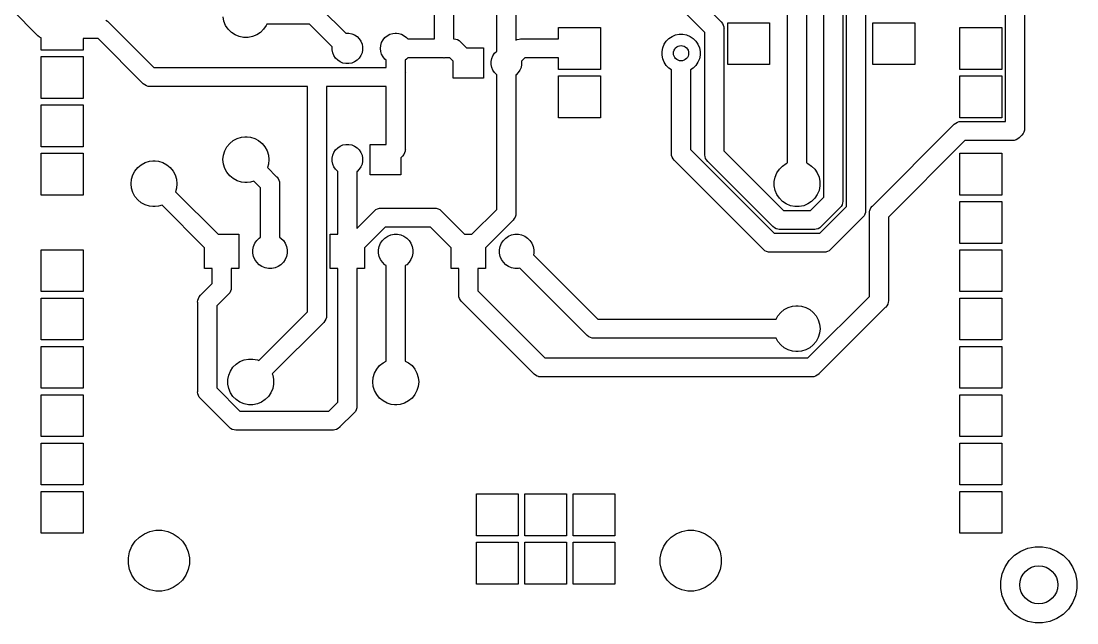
# Model space of a CAD drawing. Extents: x 39.7 to 123.4, y -108.2 to -40.5.
# Drawn here: x 67.9 to 123.4, y -108.2 to -76.5 of the extents above; entities that cross this region are included whole.
import ezdxf

# ---------------------------------------------------------------- set-up
doc = ezdxf.new("R2010")
doc.units = 0
doc.header["$MEASUREMENT"] = 0
doc.layers.add('BLACK', color=7, linetype='CONTINUOUS')

msp = doc.modelspace()

# ---------------------------------------------------------------- linework, layer by layer
at = {"layer": 'BLACK', "linetype": 'CONTINUOUS'}
for p, q in [((119.664, -81.818), (119.664, -66.3651)), ((120.664, -66.1826), (120.664, -82.1534)), ((108.212, -83.9982), (108.212, -70.5686)), ((109.212, -70.7511), (109.212, -83.9982)), ((110.112, -85.7949), (110.112, -71.2086)), ((111.112, -71.3911), (111.112, -85.9774)), ((111.312, -86.292), (111.312, -72.8706)), ((112.312, -73.144), (112.312, -86.4745)), ((89.67, -77.478), (89.67, -73.9206)), ((90.67, -74.1031), (90.67, -77.4764)), ((93.94, -75.4306), (93.94, -77.5511)), ((103.241, -75.1018), (104.708, -76.5691)), ((68.8131, -77.2982), (67.4678, -75.9529)), ((83.6829, -75.8638), (84.9994, -77.1803)), ((92.94, -78.1119), (92.94, -75.6131)), ((103.872, -77.1471), (102.663, -75.938)), ((72.3963, -76.4978), (72.4831, -76.5443)), ((78.6021, -76.55), (78.556, -76.3182)), ((72.4831, -76.5443), (72.5593, -76.6067)), ((72.5593, -76.6067), (72.5749, -76.6258)), ((72.5749, -76.6258), (74.9271, -78.978)), ((78.6926, -76.7684), (78.6021, -76.55)), ((78.8239, -76.965), (78.6926, -76.7684)), ((78.991, -77.1321), (78.8239, -76.965)), ((80.6881, -76.965), (80.521, -77.1321)), ((80.8194, -76.7684), (80.6881, -76.965)), ((80.8478, -76.7), (80.8194, -76.7684)), ((83.1049, -76.7), (80.8478, -76.7)), ((84.2923, -77.8874), (83.1049, -76.7)), ((96.182, -77.478), (96.182, -76.878)), ((96.182, -76.878), (98.382, -76.878)), ((98.382, -76.878), (98.382, -79.078)), ((104.708, -76.5691), (104.727, -76.5847)), ((104.727, -76.5847), (104.79, -76.6609)), ((104.79, -76.6609), (104.836, -76.7477)), ((104.836, -76.7477), (104.865, -76.842)), ((104.865, -76.842), (104.872, -76.9154)), ((104.872, -76.9154), (104.872, -76.9154)), ((104.872, -76.9154), (104.874, -76.94)), ((104.874, -76.94), (104.872, -76.9645)), ((104.872, -76.9645), (104.872, -83.3549)), ((105.072, -78.824), (105.072, -76.624)), ((105.072, -76.624), (107.272, -76.624)), ((107.272, -76.624), (107.272, -78.824)), ((112.692, -78.824), (112.692, -76.624)), ((112.692, -76.624), (114.892, -76.624)), ((114.892, -76.624), (114.892, -78.824)), ((117.264, -79.078), (117.264, -76.878)), ((117.264, -76.878), (119.464, -76.878)), ((119.464, -76.878), (119.464, -79.078)), ((68.8287, -77.3173), (68.8131, -77.2982)), ((68.9049, -77.3797), (68.8287, -77.3173)), ((68.9917, -77.4262), (68.9049, -77.3797)), ((69.004, -77.4299), (68.9917, -77.4262)), ((69.004, -78.062), (69.004, -77.4299)), ((71.9969, -77.462), (71.204, -77.462)), ((71.204, -77.462), (71.204, -78.062)), ((74.3491, -79.8142), (71.9969, -77.462)), ((79.1876, -77.2634), (78.991, -77.1321)), ((79.406, -77.3539), (79.1876, -77.2634)), ((79.6378, -77.4), (79.406, -77.3539)), ((79.8742, -77.4), (79.6378, -77.4)), ((80.106, -77.3539), (79.8742, -77.4)), ((80.3244, -77.2634), (80.106, -77.3539)), ((80.521, -77.1321), (80.3244, -77.2634)), ((84.9994, -77.1803), (85.0112, -77.178)), ((85.0112, -77.178), (85.1688, -77.178)), ((85.1688, -77.178), (85.3234, -77.2087)), ((85.3234, -77.2087), (85.4689, -77.269)), ((85.4689, -77.269), (85.6, -77.3566)), ((85.6, -77.3566), (85.7114, -77.468)), ((85.7114, -77.468), (85.799, -77.5991)), ((85.799, -77.5991), (85.8593, -77.7446)), ((86.8873, -77.6704), (86.9616, -77.5314)), ((86.9616, -77.5314), (87.0616, -77.4096)), ((87.0616, -77.4096), (87.1834, -77.3096)), ((87.1834, -77.3096), (87.3224, -77.2353)), ((87.3224, -77.2353), (87.4732, -77.1896)), ((87.4732, -77.1896), (87.5907, -77.178)), ((87.5907, -77.178), (87.6693, -77.178)), ((87.6693, -77.178), (87.7868, -77.1896)), ((87.7868, -77.1896), (87.9376, -77.2353)), ((87.9376, -77.2353), (88.0766, -77.3096)), ((88.0766, -77.3096), (88.1984, -77.4096)), ((88.1984, -77.4096), (88.2546, -77.478)), ((88.2546, -77.478), (89.67, -77.478)), ((90.67, -77.4764), (90.678, -77.4756)), ((90.678, -77.4756), (90.7026, -77.478)), ((90.7026, -77.478), (90.776, -77.4852)), ((90.776, -77.4852), (90.8703, -77.5138)), ((90.8703, -77.5138), (90.9571, -77.5603)), ((90.9571, -77.5603), (91.0333, -77.6227)), ((91.0333, -77.6227), (91.0489, -77.6418)), ((91.0489, -77.6418), (91.3471, -77.94)), ((93.94, -77.5511), (94.0097, -77.5138)), ((94.0097, -77.5138), (94.104, -77.4852)), ((94.104, -77.4852), (94.1774, -77.478)), ((94.1774, -77.478), (94.202, -77.4756)), ((94.202, -77.4756), (94.2266, -77.478)), ((94.2266, -77.478), (96.182, -77.478)), ((101.73, -77.7583), (101.839, -77.5945)), ((101.839, -77.5945), (101.979, -77.4552)), ((101.979, -77.4552), (102.142, -77.3458)), ((102.142, -77.3458), (102.324, -77.2704)), ((102.324, -77.2704), (102.518, -77.232)), ((102.518, -77.232), (102.714, -77.232)), ((102.714, -77.232), (102.908, -77.2704)), ((102.908, -77.2704), (103.09, -77.3458)), ((103.09, -77.3458), (103.253, -77.4552)), ((103.253, -77.4552), (103.393, -77.5945)), ((103.393, -77.5945), (103.502, -77.7583)), ((103.872, -83.5374), (103.872, -77.1471)), ((71.204, -78.062), (69.004, -78.062)), ((84.29, -77.8992), (84.2923, -77.8874)), ((84.29, -78.0568), (84.29, -77.8992)), ((84.3207, -78.2114), (84.29, -78.0568)), ((85.8593, -77.7446), (85.89, -77.8992)), ((85.89, -78.0568), (85.8593, -78.2114)), ((85.89, -77.8992), (85.89, -78.0568)), ((86.8261, -77.978), (86.8416, -77.8212)), ((86.8416, -78.1348), (86.8261, -77.978)), ((86.8416, -77.8212), (86.8873, -77.6704)), ((86.8873, -78.2856), (86.8416, -78.1348)), ((91.3471, -77.94), (92.24, -77.94)), ((92.24, -77.94), (92.24, -79.54)), ((92.8186, -78.23), (92.93, -78.1186)), ((92.93, -78.1186), (92.94, -78.1119)), ((101.616, -78.1335), (101.654, -77.9403)), ((101.616, -78.3305), (101.616, -78.1335)), ((101.654, -77.9403), (101.73, -77.7583)), ((103.502, -77.7583), (103.578, -77.9403)), ((103.578, -77.9403), (103.616, -78.1335)), ((103.616, -78.1335), (103.616, -78.3305)), ((69.004, -80.602), (69.004, -78.402)), ((69.004, -78.402), (71.204, -78.402)), ((71.204, -78.402), (71.204, -80.602)), ((84.381, -78.3569), (84.3207, -78.2114)), ((84.4686, -78.488), (84.381, -78.3569)), ((84.58, -78.5994), (84.4686, -78.488)), ((84.7111, -78.687), (84.58, -78.5994)), ((84.8566, -78.7473), (84.7111, -78.687)), ((85.0112, -78.778), (84.8566, -78.7473)), ((85.3234, -78.7473), (85.1688, -78.778)), ((85.4689, -78.687), (85.3234, -78.7473)), ((85.6, -78.5994), (85.4689, -78.687)), ((85.7114, -78.488), (85.6, -78.5994)), ((85.799, -78.3569), (85.7114, -78.488)), ((85.8593, -78.2114), (85.799, -78.3569)), ((86.9616, -78.4246), (86.8873, -78.2856)), ((87.0616, -78.5464), (86.9616, -78.4246)), ((87.13, -78.6026), (87.0616, -78.5464)), ((87.13, -78.978), (87.13, -78.6026)), ((88.1984, -78.5464), (88.13, -78.6026)), ((88.13, -78.6026), (88.13, -79.2234)), ((88.2546, -78.478), (88.1984, -78.5464)), ((90.1454, -78.478), (88.2546, -78.478)), ((90.17, -78.4804), (90.1454, -78.478)), ((90.1946, -78.478), (90.17, -78.4804)), ((90.4709, -78.478), (90.1946, -78.478)), ((90.64, -78.6471), (90.4709, -78.478)), ((90.64, -79.54), (90.64, -78.6471)), ((92.64, -78.6612), (92.6707, -78.5066)), ((92.64, -78.8188), (92.64, -78.6612)), ((92.6707, -78.5066), (92.731, -78.3611)), ((92.731, -78.3611), (92.8186, -78.23)), ((94.4091, -78.478), (94.2377, -78.6494)), ((94.2377, -78.6494), (94.24, -78.6612)), ((94.24, -78.6612), (94.24, -78.8188)), ((96.182, -78.478), (94.4091, -78.478)), ((96.182, -79.078), (96.182, -78.478)), ((101.654, -78.5237), (101.616, -78.3305)), ((101.73, -78.7057), (101.654, -78.5237)), ((101.839, -78.8695), (101.73, -78.7057)), ((103.502, -78.7057), (103.393, -78.8695)), ((103.578, -78.5237), (103.502, -78.7057)), ((103.616, -78.3305), (103.578, -78.5237)), ((74.9271, -78.978), (83.5654, -78.978)), ((83.5654, -78.978), (83.59, -78.9756)), ((83.59, -78.9756), (83.6145, -78.978)), ((83.6145, -78.978), (87.13, -78.978)), ((85.1688, -78.778), (85.0112, -78.778)), ((88.13, -79.2234), (88.1324, -79.248)), ((88.1324, -79.248), (88.13, -79.2726)), ((88.13, -79.2726), (88.13, -83.2555)), ((92.6707, -78.9734), (92.64, -78.8188)), ((92.731, -79.1189), (92.6707, -78.9734)), ((92.8186, -79.25), (92.731, -79.1189)), ((92.93, -79.3614), (92.8186, -79.25)), ((94.0614, -79.25), (93.95, -79.3614)), ((94.149, -79.1189), (94.0614, -79.25)), ((94.2093, -78.9734), (94.149, -79.1189)), ((94.24, -78.8188), (94.2093, -78.9734)), ((98.382, -79.078), (96.182, -79.078)), ((101.979, -79.0088), (101.839, -78.8695)), ((102.116, -79.1006), (101.979, -79.0088)), ((102.116, -83.4785), (102.116, -79.1006)), ((103.253, -79.0088), (103.116, -79.1006)), ((103.116, -79.1006), (103.116, -83.296)), ((103.393, -78.8695), (103.253, -79.0088)), ((107.272, -78.824), (105.072, -78.824)), ((114.892, -78.824), (112.692, -78.824)), ((119.464, -79.078), (117.264, -79.078)), ((74.3647, -79.8333), (74.3491, -79.8142)), ((74.4409, -79.8957), (74.3647, -79.8333)), ((92.24, -79.54), (90.64, -79.54)), ((92.94, -79.3681), (92.93, -79.3614)), ((92.94, -86.4389), (92.94, -79.3681)), ((93.95, -79.3614), (93.94, -79.3681)), ((93.94, -79.3681), (93.94, -86.6214)), ((96.182, -81.618), (96.182, -79.418)), ((96.182, -79.418), (98.382, -79.418)), ((98.382, -79.418), (98.382, -81.618)), ((117.264, -81.618), (117.264, -79.418)), ((117.264, -79.418), (119.464, -79.418)), ((119.464, -79.418), (119.464, -81.618)), ((74.5277, -79.9422), (74.4409, -79.8957)), ((74.622, -79.9708), (74.5277, -79.9422)), ((74.72, -79.9804), (74.622, -79.9708)), ((74.7446, -79.978), (74.72, -79.9804)), ((82.99, -79.978), (74.7446, -79.978)), ((82.99, -91.8169), (82.99, -79.978)), ((87.13, -79.978), (83.99, -79.978)), ((83.99, -79.978), (83.99, -91.9994)), ((87.13, -83.02), (87.13, -79.978)), ((71.204, -80.602), (69.004, -80.602)), ((69.004, -83.142), (69.004, -80.942)), ((69.004, -80.942), (71.204, -80.942)), ((71.204, -80.942), (71.204, -83.142)), ((98.382, -81.618), (96.182, -81.618)), ((112.676, -86.2611), (116.955, -81.9818)), ((116.955, -81.9818), (116.971, -81.9627)), ((116.971, -81.9627), (117.047, -81.9003)), ((117.047, -81.9003), (117.134, -81.8538)), ((117.134, -81.8538), (117.228, -81.8252)), ((117.228, -81.8252), (117.301, -81.818)), ((119.464, -81.618), (117.264, -81.618)), ((117.301, -81.818), (117.326, -81.8156)), ((117.326, -81.8156), (117.351, -81.818)), ((117.351, -81.818), (119.664, -81.818)), ((79.2946, -82.706), (79.5208, -82.6374)), ((79.5208, -82.6374), (79.697, -82.62)), ((79.697, -82.62), (79.8149, -82.62)), ((79.8149, -82.62), (79.9912, -82.6374)), ((79.9912, -82.6374), (80.2174, -82.706)), ((120.5, -82.5489), (120.395, -82.6542)), ((120.519, -82.5333), (120.5, -82.5489)), ((120.582, -82.4571), (120.519, -82.5333)), ((120.628, -82.3703), (120.582, -82.4571)), ((120.657, -82.276), (120.628, -82.3703)), ((120.664, -82.2026), (120.657, -82.276)), ((120.664, -82.1534), (120.666, -82.178)), ((120.666, -82.178), (120.664, -82.2026)), ((71.204, -83.142), (69.004, -83.142)), ((78.642, -83.3586), (78.7534, -83.1501)), ((78.7534, -83.1501), (78.9034, -82.9674)), ((78.9034, -82.9674), (79.0861, -82.8174)), ((79.0861, -82.8174), (79.2946, -82.706)), ((80.2174, -82.706), (80.4259, -82.8174)), ((80.4259, -82.8174), (80.6086, -82.9674)), ((80.6086, -82.9674), (80.7586, -83.1501)), ((80.7586, -83.1501), (80.87, -83.3586)), ((84.58, -83.1986), (84.7111, -83.111)), ((84.7111, -83.111), (84.8566, -83.0507)), ((84.8566, -83.0507), (85.0112, -83.02)), ((85.0112, -83.02), (85.1688, -83.02)), ((85.1688, -83.02), (85.3234, -83.0507)), ((85.3234, -83.0507), (85.4689, -83.111)), ((85.4689, -83.111), (85.6, -83.1986)), ((86.29, -84.62), (86.29, -83.02)), ((86.29, -83.02), (87.13, -83.02)), ((117.533, -82.818), (113.512, -86.8391)), ((119.999, -82.818), (117.533, -82.818)), ((120.024, -82.8204), (119.999, -82.818)), ((120.049, -82.818), (120.024, -82.8204)), ((120.122, -82.8108), (120.049, -82.818)), ((120.216, -82.7822), (120.122, -82.8108)), ((120.303, -82.7357), (120.216, -82.7822)), ((120.379, -82.6733), (120.303, -82.7357)), ((120.395, -82.6542), (120.379, -82.6733)), ((69.004, -85.682), (69.004, -83.482)), ((69.004, -83.482), (71.204, -83.482)), ((71.204, -83.482), (71.204, -85.682)), ((78.5502, -83.82), (78.5734, -83.5848)), ((78.5734, -83.5848), (78.642, -83.3586)), ((80.87, -83.3586), (80.9386, -83.5848)), ((80.9386, -83.5848), (80.9618, -83.82)), ((84.29, -83.7412), (84.3207, -83.5866)), ((84.29, -83.8988), (84.29, -83.7412)), ((84.3207, -83.5866), (84.381, -83.4411)), ((84.381, -83.4411), (84.4686, -83.31)), ((84.4686, -83.31), (84.58, -83.1986)), ((85.6, -83.1986), (85.7114, -83.31)), ((85.7114, -83.31), (85.799, -83.4411)), ((85.799, -83.4411), (85.8593, -83.5866)), ((85.8593, -83.5866), (85.89, -83.7412)), ((85.89, -83.7412), (85.89, -83.8988)), ((87.9662, -83.6509), (87.89, -83.7271)), ((87.89, -83.7271), (87.89, -84.62)), ((87.9853, -83.6353), (87.9662, -83.6509)), ((88.0477, -83.5591), (87.9853, -83.6353)), ((88.0942, -83.4723), (88.0477, -83.5591)), ((88.1228, -83.378), (88.0942, -83.4723)), ((88.13, -83.3046), (88.1228, -83.378)), ((88.13, -83.2555), (88.1324, -83.28)), ((88.1324, -83.28), (88.13, -83.3046)), ((88.13, -83.3046), (88.13, -83.3046)), ((102.114, -83.5031), (102.116, -83.4785)), ((102.119, -83.5591), (102.114, -83.5031)), ((102.123, -83.6011), (102.119, -83.5591)), ((102.152, -83.6953), (102.123, -83.6011)), ((102.198, -83.7822), (102.152, -83.6953)), ((103.116, -83.296), (107.51, -87.69)), ((103.87, -83.562), (103.872, -83.5374)), ((103.872, -83.5866), (103.87, -83.562)), ((103.879, -83.66), (103.872, -83.5866)), ((103.908, -83.7543), (103.879, -83.66)), ((104.872, -83.3549), (108.007, -86.49)), ((117.264, -85.682), (117.264, -83.482)), ((117.264, -83.482), (119.464, -83.482)), ((119.464, -83.482), (119.464, -85.682)), ((73.9274, -84.4201), (74.0774, -84.2374)), ((74.0774, -84.2374), (74.2601, -84.0874)), ((74.2601, -84.0874), (74.4686, -83.976)), ((74.4686, -83.976), (74.6948, -83.9074)), ((74.6948, -83.9074), (74.871, -83.89)), ((74.871, -83.89), (74.989, -83.89)), ((74.989, -83.89), (75.1652, -83.9074)), ((75.1652, -83.9074), (75.3914, -83.976)), ((75.3914, -83.976), (75.5999, -84.0874)), ((75.5999, -84.0874), (75.7826, -84.2374)), ((75.7826, -84.2374), (75.9326, -84.4201)), ((78.5734, -84.0552), (78.5502, -83.82)), ((78.642, -84.2814), (78.5734, -84.0552)), ((78.7534, -84.4899), (78.642, -84.2814)), ((80.9386, -84.0552), (80.8827, -84.2396)), ((80.8827, -84.2396), (81.3622, -84.7191)), ((80.9618, -83.82), (80.9386, -84.0552)), ((84.3207, -84.0534), (84.29, -83.8988)), ((84.381, -84.1989), (84.3207, -84.0534)), ((84.4686, -84.33), (84.381, -84.1989)), ((85.799, -84.1989), (85.7114, -84.33)), ((85.8593, -84.0534), (85.799, -84.1989)), ((85.89, -83.8988), (85.8593, -84.0534)), ((102.261, -83.8583), (102.198, -83.7822)), ((102.28, -83.874), (102.261, -83.8583)), ((106.932, -88.5262), (102.28, -83.874)), ((103.954, -83.8411), (103.908, -83.7543)), ((104.017, -83.9173), (103.954, -83.8411)), ((104.036, -83.9329), (104.017, -83.9173)), ((107.429, -87.3262), (104.036, -83.9329)), ((107.78, -84.325), (107.947, -84.1579)), ((107.947, -84.1579), (108.144, -84.0266)), ((108.144, -84.0266), (108.212, -83.9982)), ((109.212, -83.9982), (109.28, -84.0266)), ((109.28, -84.0266), (109.477, -84.1579)), ((109.477, -84.1579), (109.644, -84.325)), ((73.7242, -85.09), (73.7474, -84.8548)), ((73.7474, -84.8548), (73.816, -84.6286)), ((73.816, -84.6286), (73.9274, -84.4201)), ((75.9326, -84.4201), (76.044, -84.6286)), ((76.044, -84.6286), (76.1126, -84.8548)), ((76.1126, -84.8548), (76.1358, -85.09)), ((78.9034, -84.6726), (78.7534, -84.4899)), ((79.0861, -84.8226), (78.9034, -84.6726)), ((79.2946, -84.934), (79.0861, -84.8226)), ((81.3622, -84.7191), (81.3813, -84.7347)), ((81.3813, -84.7347), (81.4437, -84.8109)), ((81.4437, -84.8109), (81.4902, -84.8977)), ((84.58, -84.4414), (84.4686, -84.33)), ((84.59, -84.4481), (84.58, -84.4414)), ((84.59, -87.746), (84.59, -84.4481)), ((85.6, -84.4414), (85.59, -84.4481)), ((85.59, -84.4481), (85.59, -87.4389)), ((85.7114, -84.33), (85.6, -84.4414)), ((87.89, -84.62), (86.29, -84.62)), ((107.512, -84.9718), (107.558, -84.74)), ((107.558, -84.74), (107.649, -84.5216)), ((107.649, -84.5216), (107.78, -84.325)), ((109.644, -84.325), (109.775, -84.5216)), ((109.775, -84.5216), (109.866, -84.74)), ((109.866, -84.74), (109.912, -84.9718)), ((73.7474, -85.3252), (73.7242, -85.09)), ((73.816, -85.5514), (73.7474, -85.3252)), ((76.1126, -85.3252), (76.0567, -85.5096)), ((76.1358, -85.09), (76.1126, -85.3252)), ((79.5208, -85.0026), (79.2946, -84.934)), ((79.697, -85.02), (79.5208, -85.0026)), ((79.8149, -85.02), (79.697, -85.02)), ((79.9912, -85.0026), (79.8149, -85.02)), ((80.1756, -84.9467), (79.9912, -85.0026)), ((80.526, -85.2971), (80.1756, -84.9467)), ((80.526, -87.8977), (80.526, -85.2971)), ((81.4902, -84.8977), (81.5188, -84.992)), ((81.5188, -84.992), (81.5215, -85.02)), ((81.5215, -85.02), (81.5284, -85.09)), ((81.5284, -85.09), (81.526, -85.1146)), ((81.526, -85.1146), (81.526, -87.8977)), ((107.512, -85.2082), (107.512, -84.9718)), ((107.558, -85.44), (107.512, -85.2082)), ((109.912, -85.2082), (109.866, -85.44)), ((109.912, -84.9718), (109.912, -85.2082)), ((71.204, -85.682), (69.004, -85.682)), ((73.9274, -85.7599), (73.816, -85.5514)), ((74.0774, -85.9426), (73.9274, -85.7599)), ((74.2601, -86.0926), (74.0774, -85.9426)), ((76.0567, -85.5096), (78.2931, -87.746)), ((107.649, -85.6584), (107.558, -85.44)), ((107.78, -85.855), (107.649, -85.6584)), ((107.947, -86.0221), (107.78, -85.855)), ((109.417, -86.49), (110.112, -85.7949)), ((109.644, -85.855), (109.477, -86.0221)), ((109.775, -85.6584), (109.644, -85.855)), ((109.866, -85.44), (109.775, -85.6584)), ((119.464, -85.682), (117.264, -85.682)), ((74.4686, -86.204), (74.2601, -86.0926)), ((74.6948, -86.2726), (74.4686, -86.204)), ((74.871, -86.29), (74.6948, -86.2726)), ((74.989, -86.29), (74.871, -86.29)), ((75.1652, -86.2726), (74.989, -86.29)), ((75.3496, -86.2167), (75.1652, -86.2726)), ((77.586, -88.4531), (75.3496, -86.2167)), ((86.4971, -86.5318), (86.5127, -86.5127)), ((86.5127, -86.5127), (86.5889, -86.4503)), ((86.5889, -86.4503), (86.6757, -86.4038)), ((86.6757, -86.4038), (86.77, -86.3752)), ((86.77, -86.3752), (86.8434, -86.368)), ((86.8434, -86.368), (86.868, -86.3656)), ((86.868, -86.3656), (86.8926, -86.368)), ((86.8926, -86.368), (89.6374, -86.368)), ((89.6374, -86.368), (89.662, -86.3656)), ((89.662, -86.3656), (89.6866, -86.368)), ((89.6866, -86.368), (89.76, -86.3752)), ((89.76, -86.3752), (89.8543, -86.4038)), ((89.8543, -86.4038), (89.9411, -86.4503)), ((89.9411, -86.4503), (90.0173, -86.5127)), ((90.0173, -86.5127), (90.0329, -86.5318)), ((91.6329, -87.746), (92.94, -86.4389)), ((108.144, -86.1534), (107.947, -86.0221)), ((108.007, -86.49), (109.417, -86.49)), ((108.362, -86.2439), (108.144, -86.1534)), ((108.594, -86.29), (108.362, -86.2439)), ((108.83, -86.29), (108.594, -86.29)), ((109.062, -86.2439), (108.83, -86.29)), ((109.28, -86.1534), (109.062, -86.2439)), ((109.477, -86.0221), (109.28, -86.1534)), ((109.914, -87.69), (111.312, -86.292)), ((110.948, -86.3729), (109.995, -87.3262)), ((110.967, -86.3573), (110.948, -86.3729)), ((111.03, -86.2811), (110.967, -86.3573)), ((111.076, -86.1943), (111.03, -86.2811)), ((111.105, -86.1), (111.076, -86.1943)), ((111.112, -86.0266), (111.105, -86.1)), ((111.112, -85.9774), (111.114, -86.002)), ((111.114, -86.002), (111.112, -86.0266)), ((112.314, -86.4991), (112.305, -86.5971)), ((112.312, -86.4745), (112.314, -86.4991)), ((112.519, -86.534), (112.53, -86.4971)), ((112.53, -86.4971), (112.548, -86.4397)), ((112.548, -86.4397), (112.594, -86.3529)), ((112.594, -86.3529), (112.657, -86.2767)), ((112.657, -86.2767), (112.676, -86.2611)), ((117.264, -88.222), (117.264, -86.022)), ((117.264, -86.022), (119.464, -86.022)), ((119.464, -86.022), (119.464, -88.222)), ((85.59, -87.4389), (86.4971, -86.5318)), ((90.0329, -86.5318), (91.2471, -87.746)), ((93.7762, -87.0169), (92.34, -88.4531)), ((93.7953, -87.0013), (93.7762, -87.0169)), ((93.8577, -86.9251), (93.7953, -87.0013)), ((93.9042, -86.8383), (93.8577, -86.9251)), ((93.9328, -86.744), (93.9042, -86.8383)), ((93.94, -86.6706), (93.9328, -86.744)), ((93.94, -86.6214), (93.9424, -86.646)), ((93.9424, -86.646), (93.94, -86.6706)), ((93.94, -86.6706), (93.94, -86.6706)), ((112.148, -86.87), (110.492, -88.5262)), ((112.167, -86.8543), (112.148, -86.87)), ((112.23, -86.7782), (112.167, -86.8543)), ((112.248, -86.744), (112.23, -86.7782)), ((112.276, -86.6913), (112.248, -86.744)), ((112.305, -86.5971), (112.276, -86.6913)), ((112.51, -86.632), (112.519, -86.534)), ((112.512, -86.6565), (112.51, -86.632)), ((112.512, -91.0149), (112.512, -86.6565)), ((113.512, -86.8391), (113.512, -91.1974)), ((87.0751, -87.368), (85.99, -88.4531)), ((89.4549, -87.368), (87.0751, -87.368)), ((90.54, -88.4531), (89.4549, -87.368)), ((107.445, -87.3453), (107.429, -87.3262)), ((107.521, -87.4077), (107.445, -87.3453)), ((107.608, -87.4542), (107.521, -87.4077)), ((107.702, -87.4828), (107.608, -87.4542)), ((107.775, -87.49), (107.702, -87.4828)), ((107.8, -87.4924), (107.775, -87.49)), ((107.775, -87.49), (107.775, -87.49)), ((107.825, -87.49), (107.8, -87.4924)), ((109.599, -87.49), (107.825, -87.49)), ((109.624, -87.4924), (109.599, -87.49)), ((109.649, -87.49), (109.624, -87.4924)), ((109.722, -87.4828), (109.649, -87.49)), ((109.816, -87.4542), (109.722, -87.4828)), ((109.903, -87.4077), (109.816, -87.4542)), ((109.979, -87.3453), (109.903, -87.4077)), ((109.995, -87.3262), (109.979, -87.3453)), ((78.2931, -87.746), (79.386, -87.746)), ((79.386, -87.746), (79.386, -89.546)), ((80.2284, -88.2197), (80.3269, -88.0723)), ((80.3269, -88.0723), (80.4523, -87.9469)), ((80.4523, -87.9469), (80.526, -87.8977)), ((81.526, -87.8977), (81.5997, -87.9469)), ((81.5997, -87.9469), (81.7251, -88.0723)), ((81.7251, -88.0723), (81.8236, -88.2197)), ((84.19, -89.546), (84.19, -87.746)), ((84.19, -87.746), (84.59, -87.746)), ((86.8324, -88.2197), (86.9309, -88.0723)), ((86.9309, -88.0723), (87.0563, -87.9469)), ((87.0563, -87.9469), (87.2037, -87.8484)), ((87.2037, -87.8484), (87.3675, -87.7806)), ((87.3675, -87.7806), (87.5414, -87.746)), ((87.5414, -87.746), (87.7186, -87.746)), ((87.7186, -87.746), (87.8925, -87.7806)), ((87.8925, -87.7806), (88.0563, -87.8484)), ((88.0563, -87.8484), (88.2037, -87.9469)), ((88.2037, -87.9469), (88.3291, -88.0723)), ((88.3291, -88.0723), (88.4276, -88.2197)), ((91.2471, -87.746), (91.6329, -87.746)), ((93.1824, -88.2197), (93.2809, -88.0723)), ((93.2809, -88.0723), (93.4063, -87.9469)), ((93.4063, -87.9469), (93.5537, -87.8484)), ((93.5537, -87.8484), (93.7175, -87.7806)), ((93.7175, -87.7806), (93.8914, -87.746)), ((93.8914, -87.746), (94.0686, -87.746)), ((94.0686, -87.746), (94.2425, -87.7806)), ((94.2425, -87.7806), (94.4063, -87.8484)), ((94.4063, -87.8484), (94.5537, -87.9469)), ((94.5537, -87.9469), (94.6791, -88.0723)), ((94.6791, -88.0723), (94.7776, -88.2197)), ((107.51, -87.69), (109.914, -87.69)), ((69.004, -90.762), (69.004, -88.562)), ((69.004, -88.562), (71.204, -88.562)), ((71.204, -88.562), (71.204, -90.762)), ((77.586, -89.546), (77.586, -88.4531)), ((80.126, -88.5574), (80.1606, -88.3835)), ((80.126, -88.7346), (80.126, -88.5574)), ((80.1606, -88.9085), (80.126, -88.7346)), ((80.1606, -88.3835), (80.2284, -88.2197)), ((81.8236, -88.2197), (81.8914, -88.3835)), ((81.8914, -88.3835), (81.926, -88.5574)), ((81.926, -88.7346), (81.8914, -88.9085)), ((81.926, -88.5574), (81.926, -88.7346)), ((85.99, -88.4531), (85.99, -89.546)), ((86.73, -88.5574), (86.7646, -88.3835)), ((86.73, -88.7346), (86.73, -88.5574)), ((86.7646, -88.9085), (86.73, -88.7346)), ((86.7646, -88.3835), (86.8324, -88.2197)), ((88.4276, -88.2197), (88.4954, -88.3835)), ((88.4954, -88.3835), (88.53, -88.5574)), ((88.53, -88.7346), (88.4954, -88.9085)), ((88.53, -88.5574), (88.53, -88.7346)), ((90.54, -89.546), (90.54, -88.4531)), ((92.34, -88.4531), (92.34, -89.546)), ((93.08, -88.5574), (93.1146, -88.3835)), ((93.08, -88.7346), (93.08, -88.5574)), ((93.1146, -88.9085), (93.08, -88.7346)), ((93.1146, -88.3835), (93.1824, -88.2197)), ((94.7776, -88.2197), (94.8454, -88.3835)), ((94.8454, -88.3835), (94.88, -88.5574)), ((94.88, -88.7346), (94.8627, -88.8216)), ((94.88, -88.5574), (94.88, -88.7346)), ((106.948, -88.5453), (106.932, -88.5262)), ((106.967, -88.5609), (106.948, -88.5453)), ((107.024, -88.6078), (106.967, -88.5609)), ((106.967, -88.5609), (106.967, -88.5609)), ((107.111, -88.6542), (107.024, -88.6078)), ((107.205, -88.6828), (107.111, -88.6542)), ((107.303, -88.6924), (107.205, -88.6828)), ((107.327, -88.69), (107.303, -88.6924)), ((110.097, -88.69), (107.327, -88.69)), ((110.121, -88.6924), (110.097, -88.69)), ((110.219, -88.6828), (110.121, -88.6924)), ((110.259, -88.6706), (110.219, -88.6828)), ((110.313, -88.6542), (110.259, -88.6706)), ((110.4, -88.6078), (110.313, -88.6542)), ((110.476, -88.5453), (110.4, -88.6078)), ((110.492, -88.5262), (110.476, -88.5453)), ((119.464, -88.222), (117.264, -88.222)), ((117.264, -90.762), (117.264, -88.562)), ((117.264, -88.562), (119.464, -88.562)), ((119.464, -88.562), (119.464, -90.762)), ((80.2284, -89.0723), (80.1606, -88.9085)), ((80.3269, -89.2197), (80.2284, -89.0723)), ((80.4523, -89.3451), (80.3269, -89.2197)), ((81.7251, -89.2197), (81.5997, -89.3451)), ((81.8236, -89.0723), (81.7251, -89.2197)), ((81.8914, -88.9085), (81.8236, -89.0723)), ((86.8324, -89.0723), (86.7646, -88.9085)), ((86.9309, -89.2197), (86.8324, -89.0723)), ((87.0563, -89.3451), (86.9309, -89.2197)), ((88.3291, -89.2197), (88.2037, -89.3451)), ((88.4276, -89.0723), (88.3291, -89.2197)), ((88.4954, -88.9085), (88.4276, -89.0723)), ((93.1824, -89.0723), (93.1146, -88.9085)), ((93.2809, -89.2197), (93.1824, -89.0723)), ((93.4063, -89.3451), (93.2809, -89.2197)), ((94.8627, -88.8216), (98.2511, -92.21)), ((77.986, -89.546), (77.586, -89.546)), ((77.986, -90.3389), (77.986, -89.546)), ((79.386, -89.546), (78.986, -89.546)), ((78.986, -89.546), (78.986, -90.5214)), ((80.5997, -89.4436), (80.4523, -89.3451)), ((80.7635, -89.5114), (80.5997, -89.4436)), ((80.9374, -89.546), (80.7635, -89.5114)), ((81.1146, -89.546), (80.9374, -89.546)), ((81.2885, -89.5114), (81.1146, -89.546)), ((81.4523, -89.4436), (81.2885, -89.5114)), ((81.5997, -89.3451), (81.4523, -89.4436)), ((84.59, -89.546), (84.19, -89.546)), ((84.59, -90.5706), (84.59, -89.546)), ((85.99, -89.546), (85.59, -89.546)), ((85.59, -89.546), (85.59, -96.7494)), ((87.13, -89.3943), (87.0563, -89.3451)), ((87.13, -94.4106), (87.13, -89.3943)), ((88.2037, -89.3451), (88.13, -89.3943)), ((88.13, -89.3943), (88.13, -94.4106)), ((90.94, -89.546), (90.54, -89.546)), ((90.94, -90.9074), (90.94, -89.546)), ((92.34, -89.546), (91.94, -89.546)), ((91.94, -89.546), (91.94, -90.7249)), ((93.5537, -89.4436), (93.4063, -89.3451)), ((93.7175, -89.5114), (93.5537, -89.4436)), ((93.8914, -89.546), (93.7175, -89.5114)), ((94.0686, -89.546), (93.8914, -89.546)), ((94.1556, -89.5287), (94.0686, -89.546)), ((97.6731, -93.0462), (94.1556, -89.5287)), ((77.3878, -90.9371), (77.986, -90.3389)), ((71.204, -90.762), (69.004, -90.762)), ((77.3063, -91.0289), (77.3687, -90.9527)), ((77.3687, -90.9527), (77.3878, -90.9371)), ((78.8222, -90.9169), (78.224, -91.5151)), ((78.8413, -90.9013), (78.8222, -90.9169)), ((78.9037, -90.8251), (78.8413, -90.9013)), ((78.9502, -90.7383), (78.9037, -90.8251)), ((78.9788, -90.644), (78.9502, -90.7383)), ((78.986, -90.5706), (78.9788, -90.644)), ((78.986, -90.5214), (78.9884, -90.546)), ((78.9884, -90.546), (78.986, -90.5706)), ((78.986, -90.5706), (78.986, -90.5706)), ((84.59, -96.5669), (84.59, -90.5706)), ((84.59, -90.5706), (84.59, -90.5706)), ((90.9376, -90.932), (90.94, -90.9074)), ((90.9453, -91.0102), (90.9376, -90.932)), ((91.94, -90.7249), (95.4571, -94.242)), ((119.464, -90.762), (117.264, -90.762)), ((69.004, -93.302), (69.004, -91.102)), ((69.004, -91.102), (71.204, -91.102)), ((71.204, -91.102), (71.204, -93.302)), ((77.2216, -91.308), (77.2312, -91.21)), ((77.224, -91.3326), (77.2216, -91.308)), ((77.224, -96.0054), (77.224, -91.3326)), ((77.2312, -91.21), (77.2573, -91.124)), ((77.2573, -91.124), (77.2598, -91.1157)), ((77.2598, -91.1157), (77.3063, -91.0289)), ((78.224, -91.5151), (78.224, -95.8229)), ((90.9472, -91.03), (90.9453, -91.0102)), ((90.9758, -91.1243), (90.9472, -91.03)), ((91.0223, -91.2111), (90.9758, -91.1243)), ((91.0847, -91.2873), (91.0223, -91.2111)), ((91.1038, -91.3029), (91.0847, -91.2873)), ((94.8791, -95.0782), (91.1038, -91.3029)), ((108.477, -91.5274), (108.653, -91.51)), ((108.653, -91.51), (108.771, -91.51)), ((108.771, -91.51), (108.947, -91.5274)), ((109.285, -94.242), (112.512, -91.0149)), ((113.43, -91.5011), (113.367, -91.5772)), ((113.476, -91.4142), (113.43, -91.5011)), ((113.505, -91.32), (113.476, -91.4142)), ((113.512, -91.2465), (113.505, -91.32)), ((113.512, -91.1974), (113.514, -91.222)), ((113.514, -91.222), (113.512, -91.2465)), ((113.512, -91.2465), (113.512, -91.2465)), ((117.264, -93.302), (117.264, -91.102)), ((117.264, -91.102), (119.464, -91.102)), ((119.464, -91.102), (119.464, -93.302)), ((80.4284, -94.3785), (82.99, -91.8169)), ((83.99, -92.0486), (83.9828, -92.122)), ((83.99, -91.9994), (83.9924, -92.024)), ((83.9924, -92.024), (83.99, -92.0486)), ((83.99, -92.0486), (83.99, -92.0486)), ((107.619, -92.21), (107.709, -92.0401)), ((107.709, -92.0401), (107.859, -91.8574)), ((107.859, -91.8574), (108.042, -91.7074)), ((108.042, -91.7074), (108.251, -91.596)), ((108.251, -91.596), (108.477, -91.5274)), ((108.947, -91.5274), (109.173, -91.596)), ((109.173, -91.596), (109.382, -91.7074)), ((109.382, -91.7074), (109.565, -91.8574)), ((109.565, -91.8574), (109.715, -92.0401)), ((109.715, -92.0401), (109.826, -92.2486)), ((113.348, -91.5929), (109.863, -95.0782)), ((113.367, -91.5772), (113.348, -91.5929)), ((83.8262, -92.3949), (81.1355, -95.0856)), ((83.8453, -92.3793), (83.8262, -92.3949)), ((83.9077, -92.3031), (83.8453, -92.3793)), ((83.9542, -92.2163), (83.9077, -92.3031)), ((83.9828, -92.122), (83.9542, -92.2163)), ((98.2511, -92.21), (107.619, -92.21)), ((109.826, -92.2486), (109.895, -92.4748)), ((109.895, -92.4748), (109.918, -92.71)), ((97.6887, -93.0653), (97.6731, -93.0462)), ((97.7649, -93.1277), (97.6887, -93.0653)), ((97.8517, -93.1742), (97.7649, -93.1277)), ((97.946, -93.2028), (97.8517, -93.1742)), ((109.826, -93.1714), (109.715, -93.3799)), ((109.895, -92.9452), (109.826, -93.1714)), ((109.918, -92.71), (109.895, -92.9452)), ((71.204, -93.302), (69.004, -93.302)), ((69.004, -95.842), (69.004, -93.642)), ((69.004, -93.642), (71.204, -93.642)), ((71.204, -93.642), (71.204, -95.842)), ((98.044, -93.2124), (97.946, -93.2028)), ((98.0686, -93.21), (98.044, -93.2124)), ((107.619, -93.21), (98.0686, -93.21)), ((107.709, -93.3799), (107.619, -93.21)), ((107.859, -93.5626), (107.709, -93.3799)), ((108.042, -93.7126), (107.859, -93.5626)), ((108.251, -93.824), (108.042, -93.7126)), ((109.382, -93.7126), (109.173, -93.824)), ((109.565, -93.5626), (109.382, -93.7126)), ((109.715, -93.3799), (109.565, -93.5626)), ((119.464, -93.302), (117.264, -93.302)), ((117.264, -95.842), (117.264, -93.642)), ((117.264, -93.642), (119.464, -93.642)), ((119.464, -93.642), (119.464, -95.842)), ((95.4571, -94.242), (109.285, -94.242)), ((108.477, -93.8926), (108.251, -93.824)), ((108.653, -93.91), (108.477, -93.8926)), ((108.771, -93.91), (108.653, -93.91)), ((108.947, -93.8926), (108.771, -93.91)), ((109.173, -93.824), (108.947, -93.8926)), ((78.9466, -94.9356), (79.0779, -94.739)), ((79.0779, -94.739), (79.245, -94.5719)), ((79.245, -94.5719), (79.4416, -94.4406)), ((79.4416, -94.4406), (79.66, -94.3501)), ((79.66, -94.3501), (79.8918, -94.304)), ((79.8918, -94.304), (80.1282, -94.304)), ((80.1282, -94.304), (80.36, -94.3501)), ((80.36, -94.3501), (80.4284, -94.3785)), ((86.516, -95.0426), (86.6274, -94.8341)), ((86.6274, -94.8341), (86.7774, -94.6514)), ((86.7774, -94.6514), (86.9601, -94.5014)), ((86.9601, -94.5014), (87.13, -94.4106)), ((88.13, -94.4106), (88.2999, -94.5014)), ((88.2999, -94.5014), (88.4826, -94.6514)), ((88.4826, -94.6514), (88.6326, -94.8341)), ((88.6326, -94.8341), (88.744, -95.0426)), ((78.81, -95.3858), (78.8561, -95.154)), ((78.81, -95.6222), (78.81, -95.3858)), ((78.8561, -95.154), (78.9466, -94.9356)), ((81.1355, -95.0856), (81.1639, -95.154)), ((81.1639, -95.154), (81.21, -95.3858)), ((81.21, -95.3858), (81.21, -95.6222)), ((86.4242, -95.504), (86.4474, -95.2688)), ((86.4474, -95.2688), (86.516, -95.0426)), ((88.744, -95.0426), (88.8126, -95.2688)), ((88.8126, -95.2688), (88.8358, -95.504)), ((94.8947, -95.0973), (94.8791, -95.0782)), ((94.9709, -95.1597), (94.8947, -95.0973)), ((95.0577, -95.2062), (94.9709, -95.1597)), ((95.1194, -95.2249), (95.0577, -95.2062)), ((95.152, -95.2348), (95.1194, -95.2249)), ((95.25, -95.2444), (95.152, -95.2348)), ((95.2746, -95.242), (95.25, -95.2444)), ((109.467, -95.242), (95.2746, -95.242)), ((109.492, -95.2444), (109.467, -95.242)), ((109.517, -95.242), (109.492, -95.2444)), ((109.59, -95.2348), (109.517, -95.242)), ((109.684, -95.2062), (109.59, -95.2348)), ((109.771, -95.1597), (109.684, -95.2062)), ((109.847, -95.0973), (109.771, -95.1597)), ((109.863, -95.0782), (109.847, -95.0973)), ((71.204, -95.842), (69.004, -95.842)), ((78.224, -95.8229), (79.4371, -97.036)), ((78.8561, -95.854), (78.81, -95.6222)), ((78.9466, -96.0724), (78.8561, -95.854)), ((81.1639, -95.854), (81.0734, -96.0724)), ((81.21, -95.6222), (81.1639, -95.854)), ((86.4474, -95.7392), (86.4242, -95.504)), ((86.516, -95.9654), (86.4474, -95.7392)), ((88.8126, -95.7392), (88.744, -95.9654)), ((88.8358, -95.504), (88.8126, -95.7392)), ((119.464, -95.842), (117.264, -95.842)), ((69.004, -98.382), (69.004, -96.182)), ((69.004, -96.182), (71.204, -96.182)), ((71.204, -96.182), (71.204, -98.382)), ((77.2216, -96.03), (77.224, -96.0054)), ((77.2312, -96.128), (77.2216, -96.03)), ((77.2598, -96.2223), (77.2312, -96.128)), ((77.3063, -96.3091), (77.2598, -96.2223)), ((77.3687, -96.3853), (77.3063, -96.3091)), ((77.3878, -96.4009), (77.3687, -96.3853)), ((78.8591, -97.8722), (77.3878, -96.4009)), ((79.0779, -96.269), (78.9466, -96.0724)), ((79.245, -96.4361), (79.0779, -96.269)), ((79.4416, -96.5674), (79.245, -96.4361)), ((80.775, -96.4361), (80.5784, -96.5674)), ((80.9421, -96.269), (80.775, -96.4361)), ((81.0734, -96.0724), (80.9421, -96.269)), ((86.6274, -96.1739), (86.516, -95.9654)), ((86.7774, -96.3566), (86.6274, -96.1739)), ((86.9601, -96.5066), (86.7774, -96.3566)), ((87.1686, -96.618), (86.9601, -96.5066)), ((88.2999, -96.5066), (88.0914, -96.618)), ((88.4826, -96.3566), (88.2999, -96.5066)), ((88.6326, -96.1739), (88.4826, -96.3566)), ((88.744, -95.9654), (88.6326, -96.1739)), ((117.264, -98.382), (117.264, -96.182)), ((117.264, -96.182), (119.464, -96.182)), ((119.464, -96.182), (119.464, -98.382)), ((79.4371, -97.036), (84.1209, -97.036)), ((79.66, -96.6579), (79.4416, -96.5674)), ((79.8918, -96.704), (79.66, -96.6579)), ((80.1282, -96.704), (79.8918, -96.704)), ((80.36, -96.6579), (80.1282, -96.704)), ((80.5784, -96.5674), (80.36, -96.6579)), ((84.1209, -97.036), (84.59, -96.5669)), ((85.5077, -97.0531), (85.4453, -97.1293)), ((85.5542, -96.9663), (85.5077, -97.0531)), ((85.5828, -96.872), (85.5542, -96.9663)), ((85.59, -96.7986), (85.5828, -96.872)), ((85.59, -96.7494), (85.5924, -96.774)), ((85.5924, -96.774), (85.59, -96.7986)), ((85.59, -96.7986), (85.59, -96.7986)), ((87.3948, -96.6866), (87.1686, -96.618)), ((87.571, -96.704), (87.3948, -96.6866)), ((87.6889, -96.704), (87.571, -96.704)), ((87.8652, -96.6866), (87.6889, -96.704)), ((88.0914, -96.618), (87.8652, -96.6866)), ((85.4262, -97.1449), (84.6989, -97.8722)), ((85.4453, -97.1293), (85.4262, -97.1449)), ((78.8747, -97.8913), (78.8591, -97.8722)), ((78.9509, -97.9537), (78.8747, -97.8913)), ((79.0377, -98.0002), (78.9509, -97.9537)), ((79.132, -98.0288), (79.0377, -98.0002)), ((79.23, -98.0384), (79.132, -98.0288)), ((79.2546, -98.036), (79.23, -98.0384)), ((84.3034, -98.036), (79.2546, -98.036)), ((84.328, -98.0384), (84.3034, -98.036)), ((84.3526, -98.036), (84.328, -98.0384)), ((84.426, -98.0288), (84.3526, -98.036)), ((84.5203, -98.0002), (84.426, -98.0288)), ((84.6071, -97.9537), (84.5203, -98.0002)), ((84.6833, -97.8913), (84.6071, -97.9537)), ((84.6989, -97.8722), (84.6833, -97.8913)), ((71.204, -98.382), (69.004, -98.382)), ((69.004, -100.922), (69.004, -98.722)), ((69.004, -98.722), (71.204, -98.722)), ((71.204, -98.722), (71.204, -100.922)), ((119.464, -98.382), (117.264, -98.382)), ((117.264, -100.922), (117.264, -98.722)), ((117.264, -98.722), (119.464, -98.722)), ((119.464, -98.722), (119.464, -100.922)), ((71.204, -100.922), (69.004, -100.922)), ((119.464, -100.922), (117.264, -100.922)), ((69.004, -103.462), (69.004, -101.262)), ((69.004, -101.262), (71.204, -101.262)), ((71.204, -101.262), (71.204, -103.462)), ((91.864, -103.589), (91.864, -101.389)), ((91.864, -101.389), (94.064, -101.389)), ((94.064, -101.389), (94.064, -103.589)), ((94.404, -103.589), (94.404, -101.389)), ((94.404, -101.389), (96.604, -101.389)), ((96.604, -101.389), (96.604, -103.589)), ((96.944, -103.589), (96.944, -101.389)), ((96.944, -101.389), (99.144, -101.389)), ((99.144, -101.389), (99.144, -103.589)), ((117.264, -103.462), (117.264, -101.262)), ((117.264, -101.262), (119.464, -101.262)), ((119.464, -101.262), (119.464, -103.462)), ((71.204, -103.462), (69.004, -103.462)), ((73.9412, -103.882), (74.1641, -103.659)), ((74.1641, -103.659), (74.4261, -103.484)), ((74.4261, -103.484), (74.7173, -103.363)), ((74.7173, -103.363), (75.0264, -103.302)), ((75.0264, -103.302), (75.3416, -103.302)), ((75.3416, -103.302), (75.6507, -103.363)), ((75.6507, -103.363), (75.9419, -103.484)), ((75.9419, -103.484), (76.2039, -103.659)), ((76.2039, -103.659), (76.4268, -103.882)), ((94.064, -103.589), (91.864, -103.589)), ((96.604, -103.589), (94.404, -103.589)), ((99.144, -103.589), (96.944, -103.589)), ((101.881, -103.882), (102.104, -103.659)), ((102.104, -103.659), (102.366, -103.484)), ((102.366, -103.484), (102.657, -103.363)), ((102.657, -103.363), (102.966, -103.302)), ((102.966, -103.302), (103.282, -103.302)), ((103.282, -103.302), (103.591, -103.363)), ((103.591, -103.363), (103.882, -103.484)), ((103.882, -103.484), (104.144, -103.659)), ((104.144, -103.659), (104.367, -103.882)), ((119.464, -103.462), (117.264, -103.462)), ((73.6455, -104.435), (73.7661, -104.144)), ((73.7661, -104.144), (73.9412, -103.882)), ((76.4268, -103.882), (76.6019, -104.144)), ((76.6019, -104.144), (76.7225, -104.435)), ((91.864, -106.129), (91.864, -103.929)), ((91.864, -103.929), (94.064, -103.929)), ((94.064, -103.929), (94.064, -106.129)), ((94.404, -106.129), (94.404, -103.929)), ((94.404, -103.929), (96.604, -103.929)), ((96.604, -103.929), (96.604, -106.129)), ((96.944, -106.129), (96.944, -103.929)), ((96.944, -103.929), (99.144, -103.929)), ((99.144, -103.929), (99.144, -106.129)), ((101.585, -104.435), (101.706, -104.144)), ((101.706, -104.144), (101.881, -103.882)), ((104.367, -103.882), (104.542, -104.144)), ((104.542, -104.144), (104.663, -104.435)), ((120.465, -104.4), (120.829, -104.249)), ((120.829, -104.249), (121.215, -104.172)), ((121.215, -104.172), (121.609, -104.172)), ((121.609, -104.172), (121.995, -104.249)), ((121.995, -104.249), (122.359, -104.4)), ((73.584, -104.744), (73.6455, -104.435)), ((73.584, -105.06), (73.584, -104.744)), ((76.7225, -104.435), (76.784, -104.744)), ((76.784, -104.744), (76.784, -105.06)), ((101.524, -104.744), (101.585, -104.435)), ((101.524, -105.06), (101.524, -104.744)), ((104.663, -104.435), (104.724, -104.744)), ((104.724, -104.744), (104.724, -105.06)), ((119.858, -104.897), (120.137, -104.618)), ((120.137, -104.618), (120.465, -104.4)), ((122.359, -104.4), (122.687, -104.618)), ((122.687, -104.618), (122.966, -104.897)), ((73.6455, -105.369), (73.584, -105.06)), ((73.7661, -105.66), (73.6455, -105.369)), ((76.7225, -105.369), (76.6019, -105.66)), ((76.784, -105.06), (76.7225, -105.369)), ((101.585, -105.369), (101.524, -105.06)), ((101.706, -105.66), (101.585, -105.369)), ((104.663, -105.369), (104.542, -105.66)), ((104.724, -105.06), (104.663, -105.369)), ((119.489, -105.589), (119.64, -105.225)), ((119.64, -105.225), (119.858, -104.897)), ((122.966, -104.897), (123.184, -105.225)), ((123.184, -105.225), (123.335, -105.589)), ((73.9412, -105.922), (73.7661, -105.66)), ((74.1641, -106.145), (73.9412, -105.922)), ((76.4268, -105.922), (76.2039, -106.145)), ((76.6019, -105.66), (76.4268, -105.922)), ((101.881, -105.922), (101.706, -105.66)), ((102.104, -106.145), (101.881, -105.922)), ((104.367, -105.922), (104.144, -106.145)), ((104.542, -105.66), (104.367, -105.922)), ((119.412, -105.975), (119.489, -105.589)), ((123.335, -105.589), (123.412, -105.975)), ((74.4261, -106.32), (74.1641, -106.145)), ((74.7173, -106.441), (74.4261, -106.32)), ((75.0264, -106.502), (74.7173, -106.441)), ((75.6507, -106.441), (75.3416, -106.502)), ((75.9419, -106.32), (75.6507, -106.441)), ((76.2039, -106.145), (75.9419, -106.32)), ((94.064, -106.129), (91.864, -106.129)), ((96.604, -106.129), (94.404, -106.129)), ((99.144, -106.129), (96.944, -106.129)), ((102.366, -106.32), (102.104, -106.145)), ((102.657, -106.441), (102.366, -106.32)), ((102.966, -106.502), (102.657, -106.441)), ((103.591, -106.441), (103.282, -106.502)), ((103.882, -106.32), (103.591, -106.441)), ((104.144, -106.145), (103.882, -106.32)), ((119.412, -106.369), (119.412, -105.975)), ((119.489, -106.755), (119.412, -106.369)), ((123.412, -106.369), (123.335, -106.755)), ((123.412, -105.975), (123.412, -106.369)), ((75.3416, -106.502), (75.0264, -106.502)), ((103.282, -106.502), (102.966, -106.502)), ((119.64, -107.119), (119.489, -106.755)), ((123.335, -106.755), (123.184, -107.119)), ((119.858, -107.447), (119.64, -107.119)), ((120.137, -107.726), (119.858, -107.447)), ((122.966, -107.447), (122.687, -107.726)), ((123.184, -107.119), (122.966, -107.447)), ((120.465, -107.944), (120.137, -107.726)), ((120.829, -108.095), (120.465, -107.944)), ((121.215, -108.172), (120.829, -108.095)), ((121.995, -108.095), (121.609, -108.172)), ((122.359, -107.944), (121.995, -108.095)), ((122.687, -107.726), (122.359, -107.944)), ((121.609, -108.172), (121.215, -108.172))]:
    msp.add_line(p, q, dxfattribs=at)
at = {"layer": 'BLACK'}
for centre, radius in [((102.616, -78.232), 0.4), ((121.412, -106.172), 1)]:
    msp.add_circle(centre, radius, dxfattribs=at)

doc.saveas('drawing.dxf')
